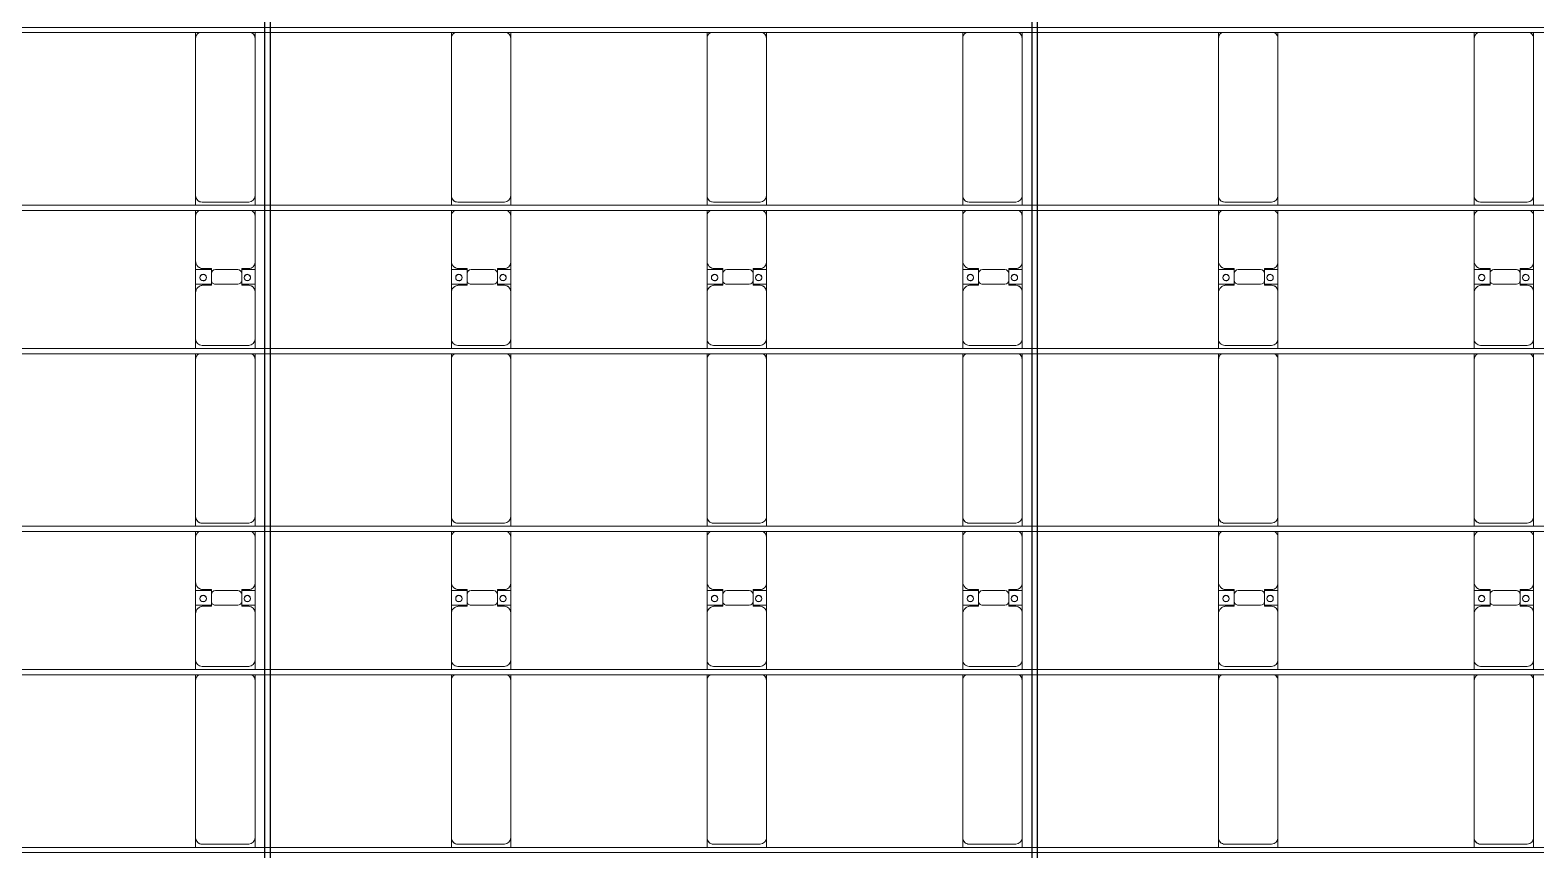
# Model space of a CAD drawing. Header units: millimetres. Extents: x -178706 to 107777, y -87310 to 933.
# Drawn here: x -72419 to -60641, y -64101 to -57691 of the extents above; entities that cross this region are included whole.
import ezdxf

# ---------------------------------------------------------------- set-up
doc = ezdxf.new("R2010")
doc.units = ezdxf.units.MM
doc.layers.add('A-GENM', color=13, linetype='Continuous', lineweight=9)
doc.layers.add('S-BEAM', color=12, linetype='Continuous', lineweight=9)

# ---------------------------------------------------------------- blocks, each defined once
blk = doc.blocks.new('Dai phao do pin - DẢI PHAO ĐỠ PIN-V50-BỐ TRÍ KHUNG KẾT CẤU BÈ PIN 04')
at = {"layer": 'A-GENM', "color": 7}
for p, q in [((11855, 242), (11930, 242)), ((13160, 242), (11930, 242)), ((13160, 242), (13205, 242)), ((13245, 242), (13320, 242)), ((13680, 242), (13320, 242)), ((13680, 242), (13862, 242)), ((13748, 242), (13930, 242)), ((13748, 118), (13748, 242)), ((13862, 242), (13862, 118)), ((14280, 242), (13930, 242)), ((14280, 242), (14325, 242)), ((14365, 242), (14440, 242)), ((15670, 242), (14440, 242)), ((15670, 242), (15715, 242)), ((15755, 242), (15830, 242)), ((16190, 242), (15830, 242)), ((16190, 242), (16372, 242)), ((16258, 242), (16440, 242)), ((16258, 118), (16258, 242)), ((16372, 242), (16372, 118)), ((16790, 242), (16440, 242)), ((16790, 242), (16835, 242)), ((16875, 242), (16950, 242)), ((18180, 242), (16950, 242)), ((18180, 242), (18225, 242)), ((11880, 192), (11880, -173)), ((13270, 192), (13270, -173)), ((13740, 118), (13740, 182)), ((13832, 118), (13740, 118)), ((13870, 118), (13778, 118)), ((13870, 182), (13870, 118)), ((14390, 192), (14390, -173)), ((15780, 192), (15780, -173)), ((16250, 118), (16250, 182)), ((16342, 118), (16250, 118)), ((16380, 118), (16288, 118)), ((16380, 182), (16380, 118)), ((16900, 192), (16900, -173)), ((13748, 88), (13748, -88)), ((13862, -88), (13862, 88)), ((16258, 88), (16258, -88)), ((16372, -88), (16372, 88)), ((11930, -223), (11855, -223)), ((11930, -223), (13160, -223)), ((13205, -223), (13160, -223)), ((13320, -223), (13245, -223)), ((13320, -223), (13690, -223)), ((13862, -223), (13690, -223)), ((13740, -173), (13740, -118)), ((13740, -118), (13832, -118)), ((13748, -223), (13748, -118)), ((13920, -223), (13748, -223)), ((13778, -118), (13870, -118)), ((13862, -118), (13862, -223)), ((13870, -118), (13870, -173)), ((13920, -223), (14280, -223)), ((14325, -223), (14280, -223)), ((14440, -223), (14365, -223)), ((14440, -223), (15670, -223)), ((15715, -223), (15670, -223)), ((15830, -223), (15755, -223)), ((15830, -223), (16200, -223)), ((16372, -223), (16200, -223)), ((16250, -173), (16250, -118)), ((16250, -118), (16342, -118)), ((16258, -223), (16258, -118)), ((16430, -223), (16258, -223)), ((16288, -118), (16380, -118)), ((16372, -118), (16372, -223)), ((16380, -118), (16380, -173)), ((16430, -223), (16790, -223)), ((16835, -223), (16790, -223)), ((16950, -223), (16875, -223)), ((16950, -223), (18180, -223)), ((18225, -223), (18180, -223))]:
    blk.add_line(p, q, dxfattribs=at)
for centre, radius, start, end in [((11930, 192), 50, 90, 180), ((11930, 192), 50, 105, 180), ((13160, 192), 50, 30, 90), ((13160, 192), 50, 30, 90), ((13320, 192), 50, 90, 180), ((13680, 182), 60, 0, 90), ((13930, 182), 60, 90, 180), ((14280, 192), 50, 30, 90), ((14440, 192), 50, 90, 180), ((14440, 192), 50, 105, 180), ((15670, 192), 50, 30, 90), ((15670, 192), 50, 30, 90), ((15830, 192), 50, 90, 180), ((16190, 182), 60, 0, 90), ((16440, 182), 60, 90, 180), ((16790, 192), 50, 30, 90), ((16950, 192), 50, 90, 180), ((16950, 192), 50, 105, 180), ((18180, 192), 50, 30, 90), ((18180, 192), 50, 30, 90), ((13320, 192), 50, 135, 180), ((13680, 182), 60, 0, 30), ((13778, 88), 30, 90, 180), ((13799, 183), 25, 360, 180), ((13799, 183), 25, 180, 360), ((13801, 183), 25, 0, 180), ((13801, 183), 25, 180, 360), ((13832, 88), 30, 360, 90), ((13930, 182), 60, 150, 180), ((14280, 192), 50, 30, 45), ((15830, 192), 50, 135, 180), ((16190, 182), 60, 0, 30), ((16288, 88), 30, 90, 180), ((16309, 183), 25, 0, 180), ((16309, 183), 25, 180, 0), ((16311, 183), 25, 0, 180), ((16311, 183), 25, 180, 360), ((16342, 88), 30, 360, 90), ((16440, 182), 60, 150, 180), ((16790, 192), 50, 30, 45), ((13778, -88), 30, 180, 270), ((13832, -88), 30, 270, 360), ((16288, -88), 30, 180, 270), ((16342, -88), 30, 270, 360), ((11930, -173), 50, 180, 270), ((11930, -173), 50, 180, 270), ((13160, -173), 50, 270, 330), ((13160, -173), 50, 285, 330), ((13320, -173), 50, 180, 270), ((13320, -173), 50, 180, 225), ((13690, -173), 50, 270, 360), ((13690, -173), 50, 315, 360), ((13799, -162), 25, 0, 180), ((13799, -162), 25, 180, 360), ((13801, -162), 25, 0, 180), ((13801, -162), 25, 180, 360), ((13920, -173), 50, 180, 270), ((13920, -173), 50, 180, 225), ((14280, -173), 50, 270, 330), ((14280, -173), 50, 315, 330), ((14440, -173), 50, 180, 270), ((14440, -173), 50, 180, 270), ((15670, -173), 50, 270, 330), ((15670, -173), 50, 285, 330), ((15830, -173), 50, 180, 270), ((15830, -173), 50, 180, 225), ((16200, -173), 50, 270, 360), ((16200, -173), 50, 315, 360), ((16309, -162), 25, 0, 180), ((16309, -162), 25, 180, 360), ((16311, -162), 25, 360, 180), ((16311, -162), 25, 180, 0), ((16430, -173), 50, 180, 270), ((16430, -173), 50, 180, 225), ((16790, -173), 50, 270, 330), ((16790, -173), 50, 315, 330), ((16950, -173), 50, 180, 270), ((16950, -173), 50, 180, 270), ((18180, -173), 50, 270, 330), ((18180, -173), 50, 285, 330)]:
    blk.add_arc(centre, radius, start, end, dxfattribs=at)
blk = doc.blocks.new('Dai phao do pin - DẢI PHAO ĐỠ PIN-V51-BỐ TRÍ KHUNG KẾT CẤU BÈ PIN 04')
at = {"layer": 'A-GENM', "color": 7}
for p, q in [((11855, 242), (11930, 242)), ((13160, 242), (11930, 242)), ((13160, 242), (13205, 242)), ((13245, 242), (13320, 242)), ((13680, 242), (13320, 242)), ((13680, 242), (13862, 242)), ((13748, 242), (13930, 242)), ((13748, 118), (13748, 242)), ((13862, 242), (13862, 118)), ((14280, 242), (13930, 242)), ((14280, 242), (14325, 242)), ((14365, 242), (14440, 242)), ((15670, 242), (14440, 242)), ((15670, 242), (15715, 242)), ((15755, 242), (15830, 242)), ((16190, 242), (15830, 242)), ((16190, 242), (16372, 242)), ((16258, 242), (16440, 242)), ((16258, 118), (16258, 242)), ((16372, 242), (16372, 118)), ((16790, 242), (16440, 242)), ((16790, 242), (16835, 242)), ((16875, 242), (16950, 242)), ((18180, 242), (16950, 242)), ((18180, 242), (18225, 242)), ((11880, 192), (11880, -173)), ((13270, 192), (13270, -173)), ((13740, 118), (13740, 182)), ((13832, 118), (13740, 118)), ((13870, 118), (13778, 118)), ((13870, 182), (13870, 118)), ((14390, 192), (14390, -173)), ((15780, 192), (15780, -173)), ((16250, 118), (16250, 182)), ((16342, 118), (16250, 118)), ((16380, 118), (16288, 118)), ((16380, 182), (16380, 118)), ((16900, 192), (16900, -173)), ((13748, 88), (13748, -88)), ((13862, -88), (13862, 88)), ((16258, 88), (16258, -88)), ((16372, -88), (16372, 88)), ((11930, -223), (11855, -223)), ((11930, -223), (13160, -223)), ((13205, -223), (13160, -223)), ((13320, -223), (13245, -223)), ((13320, -223), (13690, -223)), ((13862, -223), (13690, -223)), ((13740, -173), (13740, -118)), ((13740, -118), (13832, -118)), ((13748, -223), (13748, -118)), ((13920, -223), (13748, -223)), ((13778, -118), (13870, -118)), ((13862, -118), (13862, -223)), ((13870, -118), (13870, -173)), ((13920, -223), (14280, -223)), ((14325, -223), (14280, -223)), ((14440, -223), (14365, -223)), ((14440, -223), (15670, -223)), ((15715, -223), (15670, -223)), ((15830, -223), (15755, -223)), ((15830, -223), (16200, -223)), ((16372, -223), (16200, -223)), ((16250, -173), (16250, -118)), ((16250, -118), (16342, -118)), ((16258, -223), (16258, -118)), ((16430, -223), (16258, -223)), ((16288, -118), (16380, -118)), ((16372, -118), (16372, -223)), ((16380, -118), (16380, -173)), ((16430, -223), (16790, -223)), ((16835, -223), (16790, -223)), ((16950, -223), (16875, -223)), ((16950, -223), (18180, -223)), ((18225, -223), (18180, -223))]:
    blk.add_line(p, q, dxfattribs=at)
for centre, radius, start, end in [((11930, 192), 50, 90, 180), ((11930, 192), 50, 105, 180), ((13160, 192), 50, 30, 90), ((13160, 192), 50, 30, 90), ((13320, 192), 50, 90, 180), ((13680, 182), 60, 0, 90), ((13930, 182), 60, 90, 180), ((14280, 192), 50, 30, 90), ((14440, 192), 50, 90, 180), ((14440, 192), 50, 105, 180), ((15670, 192), 50, 30, 90), ((15670, 192), 50, 30, 90), ((15830, 192), 50, 90, 180), ((16190, 182), 60, 0, 90), ((16440, 182), 60, 90, 180), ((16790, 192), 50, 30, 90), ((16950, 192), 50, 90, 180), ((16950, 192), 50, 105, 180), ((18180, 192), 50, 30, 90), ((18180, 192), 50, 30, 90), ((13320, 192), 50, 135, 180), ((13680, 182), 60, 0, 30), ((13778, 88), 30, 90, 180), ((13799, 183), 25, 360, 180), ((13799, 183), 25, 180, 360), ((13801, 183), 25, 0, 180), ((13801, 183), 25, 180, 360), ((13832, 88), 30, 360, 90), ((13930, 182), 60, 150, 180), ((14280, 192), 50, 30, 45), ((15830, 192), 50, 135, 180), ((16190, 182), 60, 0, 30), ((16288, 88), 30, 90, 180), ((16309, 183), 25, 0, 180), ((16309, 183), 25, 180, 0), ((16311, 183), 25, 0, 180), ((16311, 183), 25, 180, 360), ((16342, 88), 30, 360, 90), ((16440, 182), 60, 150, 180), ((16790, 192), 50, 30, 45), ((13778, -88), 30, 180, 270), ((13832, -88), 30, 270, 360), ((16288, -88), 30, 180, 270), ((16342, -88), 30, 270, 360), ((11930, -173), 50, 180, 270), ((11930, -173), 50, 180, 270), ((13160, -173), 50, 270, 330), ((13160, -173), 50, 285, 330), ((13320, -173), 50, 180, 270), ((13320, -173), 50, 180, 225), ((13690, -173), 50, 270, 360), ((13690, -173), 50, 315, 360), ((13799, -162), 25, 0, 180), ((13799, -162), 25, 180, 360), ((13801, -162), 25, 0, 180), ((13801, -162), 25, 180, 360), ((13920, -173), 50, 180, 270), ((13920, -173), 50, 180, 225), ((14280, -173), 50, 270, 330), ((14280, -173), 50, 315, 330), ((14440, -173), 50, 180, 270), ((14440, -173), 50, 180, 270), ((15670, -173), 50, 270, 330), ((15670, -173), 50, 285, 330), ((15830, -173), 50, 180, 270), ((15830, -173), 50, 180, 225), ((16200, -173), 50, 270, 360), ((16200, -173), 50, 315, 360), ((16309, -162), 25, 0, 180), ((16309, -162), 25, 180, 360), ((16311, -162), 25, 360, 180), ((16311, -162), 25, 180, 0), ((16430, -173), 50, 180, 270), ((16430, -173), 50, 180, 225), ((16790, -173), 50, 270, 330), ((16790, -173), 50, 315, 330), ((16950, -173), 50, 180, 270), ((16950, -173), 50, 180, 270), ((18180, -173), 50, 270, 330), ((18180, -173), 50, 285, 330)]:
    blk.add_arc(centre, radius, start, end, dxfattribs=at)
blk = doc.blocks.new('Dai phao do pin - DẢI PHAO ĐỠ PIN-V52-BỐ TRÍ KHUNG KẾT CẤU BÈ PIN 04')
at = {"layer": 'A-GENM', "color": 7}
for p, q in [((11855, 242), (11930, 242)), ((13160, 242), (11930, 242)), ((13160, 242), (13205, 242)), ((13245, 242), (13320, 242)), ((13680, 242), (13320, 242)), ((13680, 242), (13862, 242)), ((13748, 242), (13930, 242)), ((13748, 118), (13748, 242)), ((13862, 242), (13862, 118)), ((14280, 242), (13930, 242)), ((14280, 242), (14325, 242)), ((14365, 242), (14440, 242)), ((15670, 242), (14440, 242)), ((15670, 242), (15715, 242)), ((15755, 242), (15830, 242)), ((16190, 242), (15830, 242)), ((16190, 242), (16372, 242)), ((16258, 242), (16440, 242)), ((16258, 118), (16258, 242)), ((16372, 242), (16372, 118)), ((16790, 242), (16440, 242)), ((16790, 242), (16835, 242)), ((16875, 242), (16950, 242)), ((18180, 242), (16950, 242)), ((18180, 242), (18225, 242)), ((11880, 192), (11880, -173)), ((13270, 192), (13270, -173)), ((13740, 118), (13740, 182)), ((13832, 118), (13740, 118)), ((13870, 118), (13778, 118)), ((13870, 182), (13870, 118)), ((14390, 192), (14390, -173)), ((15780, 192), (15780, -173)), ((16250, 118), (16250, 182)), ((16342, 118), (16250, 118)), ((16380, 118), (16288, 118)), ((16380, 182), (16380, 118)), ((16900, 192), (16900, -173)), ((13748, 88), (13748, -88)), ((13862, -88), (13862, 88)), ((16258, 88), (16258, -88)), ((16372, -88), (16372, 88)), ((11930, -223), (11855, -223)), ((11930, -223), (13160, -223)), ((13205, -223), (13160, -223)), ((13320, -223), (13245, -223)), ((13320, -223), (13690, -223)), ((13862, -223), (13690, -223)), ((13740, -173), (13740, -118)), ((13740, -118), (13832, -118)), ((13748, -223), (13748, -118)), ((13920, -223), (13748, -223)), ((13778, -118), (13870, -118)), ((13862, -118), (13862, -223)), ((13870, -118), (13870, -173)), ((13920, -223), (14280, -223)), ((14325, -223), (14280, -223)), ((14440, -223), (14365, -223)), ((14440, -223), (15670, -223)), ((15715, -223), (15670, -223)), ((15830, -223), (15755, -223)), ((15830, -223), (16200, -223)), ((16372, -223), (16200, -223)), ((16250, -173), (16250, -118)), ((16250, -118), (16342, -118)), ((16258, -223), (16258, -118)), ((16430, -223), (16258, -223)), ((16288, -118), (16380, -118)), ((16372, -118), (16372, -223)), ((16380, -118), (16380, -173)), ((16430, -223), (16790, -223)), ((16835, -223), (16790, -223)), ((16950, -223), (16875, -223)), ((16950, -223), (18180, -223)), ((18225, -223), (18180, -223))]:
    blk.add_line(p, q, dxfattribs=at)
for centre, radius, start, end in [((11930, 192), 50, 90, 180), ((11930, 192), 50, 105, 180), ((13160, 192), 50, 30, 90), ((13160, 192), 50, 30, 90), ((13320, 192), 50, 90, 180), ((13680, 182), 60, 0, 90), ((13930, 182), 60, 90, 180), ((14280, 192), 50, 30, 90), ((14440, 192), 50, 90, 180), ((14440, 192), 50, 105, 180), ((15670, 192), 50, 30, 90), ((15670, 192), 50, 30, 90), ((15830, 192), 50, 90, 180), ((16190, 182), 60, 0, 90), ((16440, 182), 60, 90, 180), ((16790, 192), 50, 30, 90), ((16950, 192), 50, 90, 180), ((16950, 192), 50, 105, 180), ((18180, 192), 50, 30, 90), ((18180, 192), 50, 30, 90), ((13320, 192), 50, 135, 180), ((13680, 182), 60, 0, 30), ((13778, 88), 30, 90, 180), ((13799, 183), 25, 360, 180), ((13799, 183), 25, 180, 360), ((13801, 183), 25, 0, 180), ((13801, 183), 25, 180, 360), ((13832, 88), 30, 360, 90), ((13930, 182), 60, 150, 180), ((14280, 192), 50, 30, 45), ((15830, 192), 50, 135, 180), ((16190, 182), 60, 0, 30), ((16288, 88), 30, 90, 180), ((16309, 183), 25, 0, 180), ((16309, 183), 25, 180, 0), ((16311, 183), 25, 0, 180), ((16311, 183), 25, 180, 360), ((16342, 88), 30, 360, 90), ((16440, 182), 60, 150, 180), ((16790, 192), 50, 30, 45), ((13778, -88), 30, 180, 270), ((13832, -88), 30, 270, 360), ((16288, -88), 30, 180, 270), ((16342, -88), 30, 270, 360), ((11930, -173), 50, 180, 270), ((11930, -173), 50, 180, 270), ((13160, -173), 50, 270, 332.0071), ((13160, -173), 50, 285, 332.0071), ((13320, -173), 50, 180, 270), ((13320, -173), 50, 180, 225), ((13690, -173), 50, 270, 360), ((13690, -173), 50, 315, 360), ((13799, -162), 25, 0, 180), ((13799, -162), 25, 180, 360), ((13801, -162), 25, 0, 180), ((13801, -162), 25, 180, 360), ((13920, -173), 50, 180, 270), ((13920, -173), 50, 180, 225), ((14280, -173), 50, 270, 332.0046), ((14280, -173), 50, 315, 332.0046), ((14440, -173), 50, 180, 270), ((14440, -173), 50, 180, 270), ((15670, -173), 50, 270, 332.0014), ((15670, -173), 50, 285, 332.0014), ((15830, -173), 50, 180, 270), ((15830, -173), 50, 180, 225), ((16200, -173), 50, 270, 360), ((16200, -173), 50, 315, 360), ((16309, -162), 25, 0, 180), ((16309, -162), 25, 180, 360), ((16311, -162), 25, 360, 180), ((16311, -162), 25, 180, 0), ((16430, -173), 50, 180, 270), ((16430, -173), 50, 180, 225), ((16790, -173), 50, 270, 331.9989), ((16790, -173), 50, 315, 331.9989), ((16950, -173), 50, 180, 270), ((16950, -173), 50, 180, 270), ((18180, -173), 50, 270, 331.9957), ((18180, -173), 50, 285, 331.9957)]:
    blk.add_arc(centre, radius, start, end, dxfattribs=at)
blk = doc.blocks.new('Dai phao do pin - DẢI PHAO ĐỠ PIN-V53-BỐ TRÍ KHUNG KẾT CẤU BÈ PIN 04')
at = {"layer": 'A-GENM', "color": 7}
for p, q in [((11855, 242), (11930, 242)), ((13160, 242), (11930, 242)), ((13160, 242), (13205, 242)), ((13245, 242), (13320, 242)), ((13680, 242), (13320, 242)), ((13680, 242), (13862, 242)), ((13748, 242), (13930, 242)), ((13748, 118), (13748, 242)), ((13862, 242), (13862, 118)), ((14280, 242), (13930, 242)), ((14280, 242), (14325, 242)), ((14365, 242), (14440, 242)), ((15670, 242), (14440, 242)), ((15670, 242), (15715, 242)), ((15755, 242), (15830, 242)), ((16190, 242), (15830, 242)), ((16190, 242), (16372, 242)), ((16258, 242), (16440, 242)), ((16258, 118), (16258, 242)), ((16372, 242), (16372, 118)), ((16790, 242), (16440, 242)), ((16790, 242), (16835, 242)), ((16875, 242), (16950, 242)), ((18180, 242), (16950, 242)), ((18180, 242), (18225, 242)), ((11880, 192), (11880, -173)), ((13270, 192), (13270, -173)), ((13740, 118), (13740, 182)), ((13832, 118), (13740, 118)), ((13870, 118), (13778, 118)), ((13870, 182), (13870, 118)), ((14390, 192), (14390, -173)), ((15780, 192), (15780, -173)), ((16250, 118), (16250, 182)), ((16342, 118), (16250, 118)), ((16380, 118), (16288, 118)), ((16380, 182), (16380, 118)), ((16900, 192), (16900, -173)), ((13748, 88), (13748, -88)), ((13862, -88), (13862, 88)), ((16258, 88), (16258, -88)), ((16372, -88), (16372, 88)), ((11930, -223), (11855, -223)), ((11930, -223), (13160, -223)), ((13205, -223), (13160, -223)), ((13320, -223), (13245, -223)), ((13320, -223), (13690, -223)), ((13862, -223), (13690, -223)), ((13740, -173), (13740, -118)), ((13740, -118), (13832, -118)), ((13748, -223), (13748, -118)), ((13920, -223), (13748, -223)), ((13778, -118), (13870, -118)), ((13862, -118), (13862, -223)), ((13870, -118), (13870, -173)), ((13920, -223), (14280, -223)), ((14325, -223), (14280, -223)), ((14440, -223), (14365, -223)), ((14440, -223), (15670, -223)), ((15715, -223), (15670, -223)), ((15830, -223), (15755, -223)), ((15830, -223), (16200, -223)), ((16372, -223), (16200, -223)), ((16250, -173), (16250, -118)), ((16250, -118), (16342, -118)), ((16258, -223), (16258, -118)), ((16430, -223), (16258, -223)), ((16288, -118), (16380, -118)), ((16372, -118), (16372, -223)), ((16380, -118), (16380, -173)), ((16430, -223), (16790, -223)), ((16835, -223), (16790, -223)), ((16950, -223), (16875, -223)), ((16950, -223), (18180, -223)), ((18225, -223), (18180, -223))]:
    blk.add_line(p, q, dxfattribs=at)
for centre, radius, start, end in [((11930, 192), 50, 90, 180), ((11930, 192), 50, 105, 180), ((13160, 192), 50, 30, 90), ((13160, 192), 50, 30, 90), ((13320, 192), 50, 90, 180), ((13680, 182), 60, 0, 90), ((13930, 182), 60, 90, 180), ((14280, 192), 50, 30, 90), ((14440, 192), 50, 90, 180), ((14440, 192), 50, 105, 180), ((15670, 192), 50, 30, 90), ((15670, 192), 50, 30, 90), ((15830, 192), 50, 90, 180), ((16190, 182), 60, 0, 90), ((16440, 182), 60, 90, 180), ((16790, 192), 50, 30, 90), ((16950, 192), 50, 90, 180), ((16950, 192), 50, 105, 180), ((18180, 192), 50, 30, 90), ((18180, 192), 50, 30, 90), ((13320, 192), 50, 135, 180), ((13680, 182), 60, 0, 30), ((13778, 88), 30, 90, 180), ((13799, 183), 25, 360, 180), ((13799, 183), 25, 180, 360), ((13801, 183), 25, 0, 180), ((13801, 183), 25, 180, 360), ((13832, 88), 30, 360, 90), ((13930, 182), 60, 150, 180), ((14280, 192), 50, 30, 45), ((15830, 192), 50, 135, 180), ((16190, 182), 60, 0, 30), ((16288, 88), 30, 90, 180), ((16309, 183), 25, 0, 180), ((16309, 183), 25, 180, 0), ((16311, 183), 25, 0, 180), ((16311, 183), 25, 180, 360), ((16342, 88), 30, 360, 90), ((16440, 182), 60, 150, 180), ((16790, 192), 50, 30, 45), ((13778, -88), 30, 180, 270), ((13832, -88), 30, 270, 360), ((16288, -88), 30, 180, 270), ((16342, -88), 30, 270, 360), ((11930, -173), 50, 180, 270), ((11930, -173), 50, 180, 270), ((13160, -173), 50, 270, 330), ((13160, -173), 50, 285, 330), ((13320, -173), 50, 180, 270), ((13320, -173), 50, 180, 225), ((13690, -173), 50, 270, 360), ((13690, -173), 50, 315, 360), ((13799, -162), 25, 0, 180), ((13799, -162), 25, 180, 360), ((13801, -162), 25, 0, 180), ((13801, -162), 25, 180, 360), ((13920, -173), 50, 180, 270), ((13920, -173), 50, 180, 225), ((14280, -173), 50, 270, 330), ((14280, -173), 50, 315, 330), ((14440, -173), 50, 180, 270), ((14440, -173), 50, 180, 270), ((15670, -173), 50, 270, 330), ((15670, -173), 50, 285, 330), ((15830, -173), 50, 180, 270), ((15830, -173), 50, 180, 225), ((16200, -173), 50, 270, 360), ((16200, -173), 50, 315, 360), ((16309, -162), 25, 0, 180), ((16309, -162), 25, 180, 360), ((16311, -162), 25, 360, 180), ((16311, -162), 25, 180, 0), ((16430, -173), 50, 180, 270), ((16430, -173), 50, 180, 225), ((16790, -173), 50, 270, 330), ((16790, -173), 50, 315, 330), ((16950, -173), 50, 180, 270), ((16950, -173), 50, 180, 270), ((18180, -173), 50, 270, 330), ((18180, -173), 50, 285, 330)]:
    blk.add_arc(centre, radius, start, end, dxfattribs=at)
blk = doc.blocks.new('Dai phao do pin - DẢI PHAO ĐỠ PIN-V54-BỐ TRÍ KHUNG KẾT CẤU BÈ PIN 04')
at = {"layer": 'A-GENM', "color": 7}
for p, q in [((11855, 242), (11930, 242)), ((13160, 242), (11930, 242)), ((13160, 242), (13205, 242)), ((13245, 242), (13320, 242)), ((13680, 242), (13320, 242)), ((13680, 242), (13862, 242)), ((13748, 242), (13930, 242)), ((13748, 118), (13748, 242)), ((13862, 242), (13862, 118)), ((14280, 242), (13930, 242)), ((14280, 242), (14325, 242)), ((14365, 242), (14440, 242)), ((15670, 242), (14440, 242)), ((15670, 242), (15715, 242)), ((15755, 242), (15830, 242)), ((16190, 242), (15830, 242)), ((16190, 242), (16372, 242)), ((16258, 242), (16440, 242)), ((16258, 118), (16258, 242)), ((16372, 242), (16372, 118)), ((16790, 242), (16440, 242)), ((16790, 242), (16835, 242)), ((16875, 242), (16950, 242)), ((18180, 242), (16950, 242)), ((18180, 242), (18225, 242)), ((11880, 192), (11880, -173)), ((13270, 192), (13270, -173)), ((13740, 118), (13740, 182)), ((13832, 118), (13740, 118)), ((13870, 118), (13778, 118)), ((13870, 182), (13870, 118)), ((14390, 192), (14390, -173)), ((15780, 192), (15780, -173)), ((16250, 118), (16250, 182)), ((16342, 118), (16250, 118)), ((16380, 118), (16288, 118)), ((16380, 182), (16380, 118)), ((16900, 192), (16900, -173)), ((13748, 88), (13748, -88)), ((13862, -88), (13862, 88)), ((16258, 88), (16258, -88)), ((16372, -88), (16372, 88)), ((11930, -223), (11855, -223)), ((11930, -223), (13160, -223)), ((13205, -223), (13160, -223)), ((13320, -223), (13245, -223)), ((13320, -223), (13690, -223)), ((13862, -223), (13690, -223)), ((13740, -173), (13740, -118)), ((13740, -118), (13832, -118)), ((13748, -223), (13748, -118)), ((13920, -223), (13748, -223)), ((13778, -118), (13870, -118)), ((13862, -118), (13862, -223)), ((13870, -118), (13870, -173)), ((13920, -223), (14280, -223)), ((14325, -223), (14280, -223)), ((14440, -223), (14365, -223)), ((14440, -223), (15670, -223)), ((15715, -223), (15670, -223)), ((15830, -223), (15755, -223)), ((15830, -223), (16200, -223)), ((16372, -223), (16200, -223)), ((16250, -173), (16250, -118)), ((16250, -118), (16342, -118)), ((16258, -223), (16258, -118)), ((16430, -223), (16258, -223)), ((16288, -118), (16380, -118)), ((16372, -118), (16372, -223)), ((16380, -118), (16380, -173)), ((16430, -223), (16790, -223)), ((16835, -223), (16790, -223)), ((16950, -223), (16875, -223)), ((16950, -223), (18180, -223)), ((18225, -223), (18180, -223))]:
    blk.add_line(p, q, dxfattribs=at)
for centre, radius, start, end in [((11930, 192), 50, 90, 180), ((11930, 192), 50, 105, 180), ((13160, 192), 50, 30, 90), ((13160, 192), 50, 30, 90), ((13320, 192), 50, 90, 180), ((13680, 182), 60, 0, 90), ((13930, 182), 60, 90, 180), ((14280, 192), 50, 30, 90), ((14440, 192), 50, 90, 180), ((14440, 192), 50, 105, 180), ((15670, 192), 50, 30, 90), ((15670, 192), 50, 30, 90), ((15830, 192), 50, 90, 180), ((16190, 182), 60, 0, 90), ((16440, 182), 60, 90, 180), ((16790, 192), 50, 30, 90), ((16950, 192), 50, 90, 180), ((16950, 192), 50, 105, 180), ((18180, 192), 50, 30, 90), ((18180, 192), 50, 30, 90), ((13320, 192), 50, 135, 180), ((13680, 182), 60, 0, 30), ((13778, 88), 30, 90, 180), ((13799, 183), 25, 360, 180), ((13799, 183), 25, 180, 360), ((13801, 183), 25, 0, 180), ((13801, 183), 25, 180, 360), ((13832, 88), 30, 360, 90), ((13930, 182), 60, 150, 180), ((14280, 192), 50, 30, 45), ((15830, 192), 50, 135, 180), ((16190, 182), 60, 0, 30), ((16288, 88), 30, 90, 180), ((16309, 183), 25, 0, 180), ((16309, 183), 25, 180, 0), ((16311, 183), 25, 0, 180), ((16311, 183), 25, 180, 360), ((16342, 88), 30, 360, 90), ((16440, 182), 60, 150, 180), ((16790, 192), 50, 30, 45), ((13778, -88), 30, 180, 270), ((13832, -88), 30, 270, 360), ((16288, -88), 30, 180, 270), ((16342, -88), 30, 270, 360), ((11930, -173), 50, 180, 270), ((11930, -173), 50, 180, 270), ((13160, -173), 50, 270, 330), ((13160, -173), 50, 285, 330), ((13320, -173), 50, 180, 270), ((13320, -173), 50, 180, 225), ((13690, -173), 50, 270, 360), ((13690, -173), 50, 315, 360), ((13799, -162), 25, 0, 180), ((13799, -162), 25, 180, 360), ((13801, -162), 25, 0, 180), ((13801, -162), 25, 180, 360), ((13920, -173), 50, 180, 270), ((13920, -173), 50, 180, 225), ((14280, -173), 50, 270, 330), ((14280, -173), 50, 315, 330), ((14440, -173), 50, 180, 270), ((14440, -173), 50, 180, 270), ((15670, -173), 50, 270, 330), ((15670, -173), 50, 285, 330), ((15830, -173), 50, 180, 270), ((15830, -173), 50, 180, 225), ((16200, -173), 50, 270, 360), ((16200, -173), 50, 315, 360), ((16309, -162), 25, 0, 180), ((16309, -162), 25, 180, 360), ((16311, -162), 25, 360, 180), ((16311, -162), 25, 180, 0), ((16430, -173), 50, 180, 270), ((16430, -173), 50, 180, 225), ((16790, -173), 50, 270, 330), ((16790, -173), 50, 315, 330), ((16950, -173), 50, 180, 270), ((16950, -173), 50, 180, 270), ((18180, -173), 50, 270, 330), ((18180, -173), 50, 285, 330)]:
    blk.add_arc(centre, radius, start, end, dxfattribs=at)
blk = doc.blocks.new('Dai phao do pin - DẢI PHAO ĐỠ PIN-V55-BỐ TRÍ KHUNG KẾT CẤU BÈ PIN 04')
at = {"layer": 'A-GENM', "color": 7}
for p, q in [((11855, 242), (11930, 242)), ((13160, 242), (11930, 242)), ((13160, 242), (13205, 242)), ((13245, 242), (13320, 242)), ((13680, 242), (13320, 242)), ((13680, 242), (13862, 242)), ((13748, 242), (13930, 242)), ((13748, 118), (13748, 242)), ((13862, 242), (13862, 118)), ((14280, 242), (13930, 242)), ((14280, 242), (14325, 242)), ((14365, 242), (14440, 242)), ((15670, 242), (14440, 242)), ((15670, 242), (15715, 242)), ((15755, 242), (15830, 242)), ((16190, 242), (15830, 242)), ((16190, 242), (16372, 242)), ((16258, 242), (16440, 242)), ((16258, 118), (16258, 242)), ((16372, 242), (16372, 118)), ((16790, 242), (16440, 242)), ((16790, 242), (16835, 242)), ((16875, 242), (16950, 242)), ((18180, 242), (16950, 242)), ((18180, 242), (18225, 242)), ((11880, 192), (11880, -173)), ((13270, 192), (13270, -173)), ((13740, 118), (13740, 182)), ((13832, 118), (13740, 118)), ((13870, 118), (13778, 118)), ((13870, 182), (13870, 118)), ((14390, 192), (14390, -173)), ((15780, 192), (15780, -173)), ((16250, 118), (16250, 182)), ((16342, 118), (16250, 118)), ((16380, 118), (16288, 118)), ((16380, 182), (16380, 118)), ((16900, 192), (16900, -173)), ((13748, 88), (13748, -88)), ((13862, -88), (13862, 88)), ((16258, 88), (16258, -88)), ((16372, -88), (16372, 88)), ((11930, -223), (11855, -223)), ((11930, -223), (13160, -223)), ((13205, -223), (13160, -223)), ((13320, -223), (13245, -223)), ((13320, -223), (13690, -223)), ((13862, -223), (13690, -223)), ((13740, -173), (13740, -118)), ((13740, -118), (13832, -118)), ((13748, -223), (13748, -118)), ((13920, -223), (13748, -223)), ((13778, -118), (13870, -118)), ((13862, -118), (13862, -223)), ((13870, -118), (13870, -173)), ((13920, -223), (14280, -223)), ((14325, -223), (14280, -223)), ((14440, -223), (14365, -223)), ((14440, -223), (15670, -223)), ((15715, -223), (15670, -223)), ((15830, -223), (15755, -223)), ((15830, -223), (16200, -223)), ((16372, -223), (16200, -223)), ((16250, -173), (16250, -118)), ((16250, -118), (16342, -118)), ((16258, -223), (16258, -118)), ((16430, -223), (16258, -223)), ((16288, -118), (16380, -118)), ((16372, -118), (16372, -223)), ((16380, -118), (16380, -173)), ((16430, -223), (16790, -223)), ((16835, -223), (16790, -223)), ((16950, -223), (16875, -223)), ((16950, -223), (18180, -223)), ((18225, -223), (18180, -223))]:
    blk.add_line(p, q, dxfattribs=at)
for centre, radius, start, end in [((11930, 192), 50, 90, 180), ((11930, 192), 50, 105, 180), ((13160, 192), 50, 30, 90), ((13160, 192), 50, 30, 90), ((13320, 192), 50, 90, 180), ((13680, 182), 60, 0, 90), ((13930, 182), 60, 90, 180), ((14280, 192), 50, 30, 90), ((14440, 192), 50, 90, 180), ((14440, 192), 50, 105, 180), ((15670, 192), 50, 30, 90), ((15670, 192), 50, 30, 90), ((15830, 192), 50, 90, 180), ((16190, 182), 60, 0, 90), ((16440, 182), 60, 90, 180), ((16790, 192), 50, 30, 90), ((16950, 192), 50, 90, 180), ((16950, 192), 50, 105, 180), ((18180, 192), 50, 30, 90), ((18180, 192), 50, 30, 90), ((13320, 192), 50, 135, 180), ((13680, 182), 60, 0, 30), ((13778, 88), 30, 90, 180), ((13799, 183), 25, 360, 180), ((13799, 183), 25, 180, 360), ((13801, 183), 25, 0, 180), ((13801, 183), 25, 180, 360), ((13832, 88), 30, 360, 90), ((13930, 182), 60, 150, 180), ((14280, 192), 50, 30, 45), ((15830, 192), 50, 135, 180), ((16190, 182), 60, 0, 30), ((16288, 88), 30, 90, 180), ((16309, 183), 25, 0, 180), ((16309, 183), 25, 180, 0), ((16311, 183), 25, 0, 180), ((16311, 183), 25, 180, 360), ((16342, 88), 30, 360, 90), ((16440, 182), 60, 150, 180), ((16790, 192), 50, 30, 45), ((13778, -88), 30, 180, 270), ((13832, -88), 30, 270, 360), ((16288, -88), 30, 180, 270), ((16342, -88), 30, 270, 360), ((11930, -173), 50, 180, 270), ((11930, -173), 50, 180, 270), ((13160, -173), 50, 270, 330), ((13160, -173), 50, 285, 330), ((13320, -173), 50, 180, 270), ((13320, -173), 50, 180, 225), ((13690, -173), 50, 270, 360), ((13690, -173), 50, 315, 360), ((13799, -162), 25, 0, 180), ((13799, -162), 25, 180, 360), ((13801, -162), 25, 0, 180), ((13801, -162), 25, 180, 360), ((13920, -173), 50, 180, 270), ((13920, -173), 50, 180, 225), ((14280, -173), 50, 270, 330), ((14280, -173), 50, 315, 330), ((14440, -173), 50, 180, 270), ((14440, -173), 50, 180, 270), ((15670, -173), 50, 270, 330), ((15670, -173), 50, 285, 330), ((15830, -173), 50, 180, 270), ((15830, -173), 50, 180, 225), ((16200, -173), 50, 270, 360), ((16200, -173), 50, 315, 360), ((16309, -162), 25, 0, 180), ((16309, -162), 25, 180, 360), ((16311, -162), 25, 360, 180), ((16311, -162), 25, 180, 0), ((16430, -173), 50, 180, 270), ((16430, -173), 50, 180, 225), ((16790, -173), 50, 270, 330), ((16790, -173), 50, 315, 330), ((16950, -173), 50, 180, 270), ((16950, -173), 50, 180, 270), ((18180, -173), 50, 270, 330), ((18180, -173), 50, 285, 330)]:
    blk.add_arc(centre, radius, start, end, dxfattribs=at)
blk = doc.blocks.new('Dầm C52 - Dầm C52-22346-BỐ TRÍ KHUNG KẾT CẤU BÈ PIN 04')
at = {"layer": 'S-BEAM', "color": 1}
for p, q in [((-87623, 20), (87623, 20)), ((87623, -20), (-87623, -20))]:
    blk.add_line(p, q, dxfattribs=at)
blk = doc.blocks.new('Dầm C52 - Hộp 40x60-15957-BỐ TRÍ KHUNG KẾT CẤU BÈ PIN 04')
at = {"layer": 'S-BEAM', "color": 3, "lineweight": 25}
for p, q in [((-37160, 20), (37160, 20)), ((37160, -20), (-37160, -20))]:
    blk.add_line(p, q, dxfattribs=at)
blk = doc.blocks.new('HOBANMONG_BEPIN 4_rvt-1-BỐ TRÍ KHUNG KẾT CẤU BÈ PIN 04')
at = {"layer": 'A-GENM', "color": 3, "lineweight": 25, "rotation": 90.00010434022407}
for name, p in [('Dai phao do pin - DẢI PHAO ĐỠ PIN-V50-BỐ TRÍ KHUNG KẾT CẤU BÈ PIN 04', (-70882, -75936)), ('Dai phao do pin - DẢI PHAO ĐỠ PIN-V51-BỐ TRÍ KHUNG KẾT CẤU BÈ PIN 04', (-68882, -75936)), ('Dai phao do pin - DẢI PHAO ĐỠ PIN-V52-BỐ TRÍ KHUNG KẾT CẤU BÈ PIN 04', (-66882, -75936)), ('Dai phao do pin - DẢI PHAO ĐỠ PIN-V53-BỐ TRÍ KHUNG KẾT CẤU BÈ PIN 04', (-64882, -75936)), ('Dai phao do pin - DẢI PHAO ĐỠ PIN-V54-BỐ TRÍ KHUNG KẾT CẤU BÈ PIN 04', (-62882, -75936)), ('Dai phao do pin - DẢI PHAO ĐỠ PIN-V55-BỐ TRÍ KHUNG KẾT CẤU BÈ PIN 04', (-60882, -75936))]:
    blk.add_blockref(name, p, dxfattribs=at)
at = {"layer": 'S-BEAM', "color": 3, "lineweight": 25}
for name, p, rotation in [('Dầm C52 - Hộp 40x60-15957-BỐ TRÍ KHUNG KẾT CẤU BÈ PIN 04', (-70562, -42627), 90.00010434022374), ('Dầm C52 - Hộp 40x60-15957-BỐ TRÍ KHUNG KẾT CẤU BÈ PIN 04', (-64562, -42627), 90.00010434022374), ('Dầm C52 - Dầm C52-22346-BỐ TRÍ KHUNG KẾT CẤU BÈ PIN 04', (-83847, -57691), 180.0001043386848), ('Dầm C52 - Dầm C52-22346-BỐ TRÍ KHUNG KẾT CẤU BÈ PIN 04', (-83843, -59081), 180.0001043386848), ('Dầm C52 - Dầm C52-22346-BỐ TRÍ KHUNG KẾT CẤU BÈ PIN 04', (-83840, -60201), 180.0001043386848), ('Dầm C52 - Dầm C52-22346-BỐ TRÍ KHUNG KẾT CẤU BÈ PIN 04', (-83836, -61591), 180.0001043386848), ('Dầm C52 - Dầm C52-22346-BỐ TRÍ KHUNG KẾT CẤU BÈ PIN 04', (-83833, -62711), 180.0001043386848), ('Dầm C52 - Dầm C52-22346-BỐ TRÍ KHUNG KẾT CẤU BÈ PIN 04', (-83829, -64101), 180.0001043386848)]:
    blk.add_blockref(name, p, dxfattribs=dict(at, rotation=rotation))

msp = doc.modelspace()

# ---------------------------------------------------------------- block references
at = {"lineweight": 5}
msp.add_blockref('HOBANMONG_BEPIN 4_rvt-1-BỐ TRÍ KHUNG KẾT CẤU BÈ PIN 04', (0, 0), dxfattribs=at)

doc.saveas('drawing.dxf')
